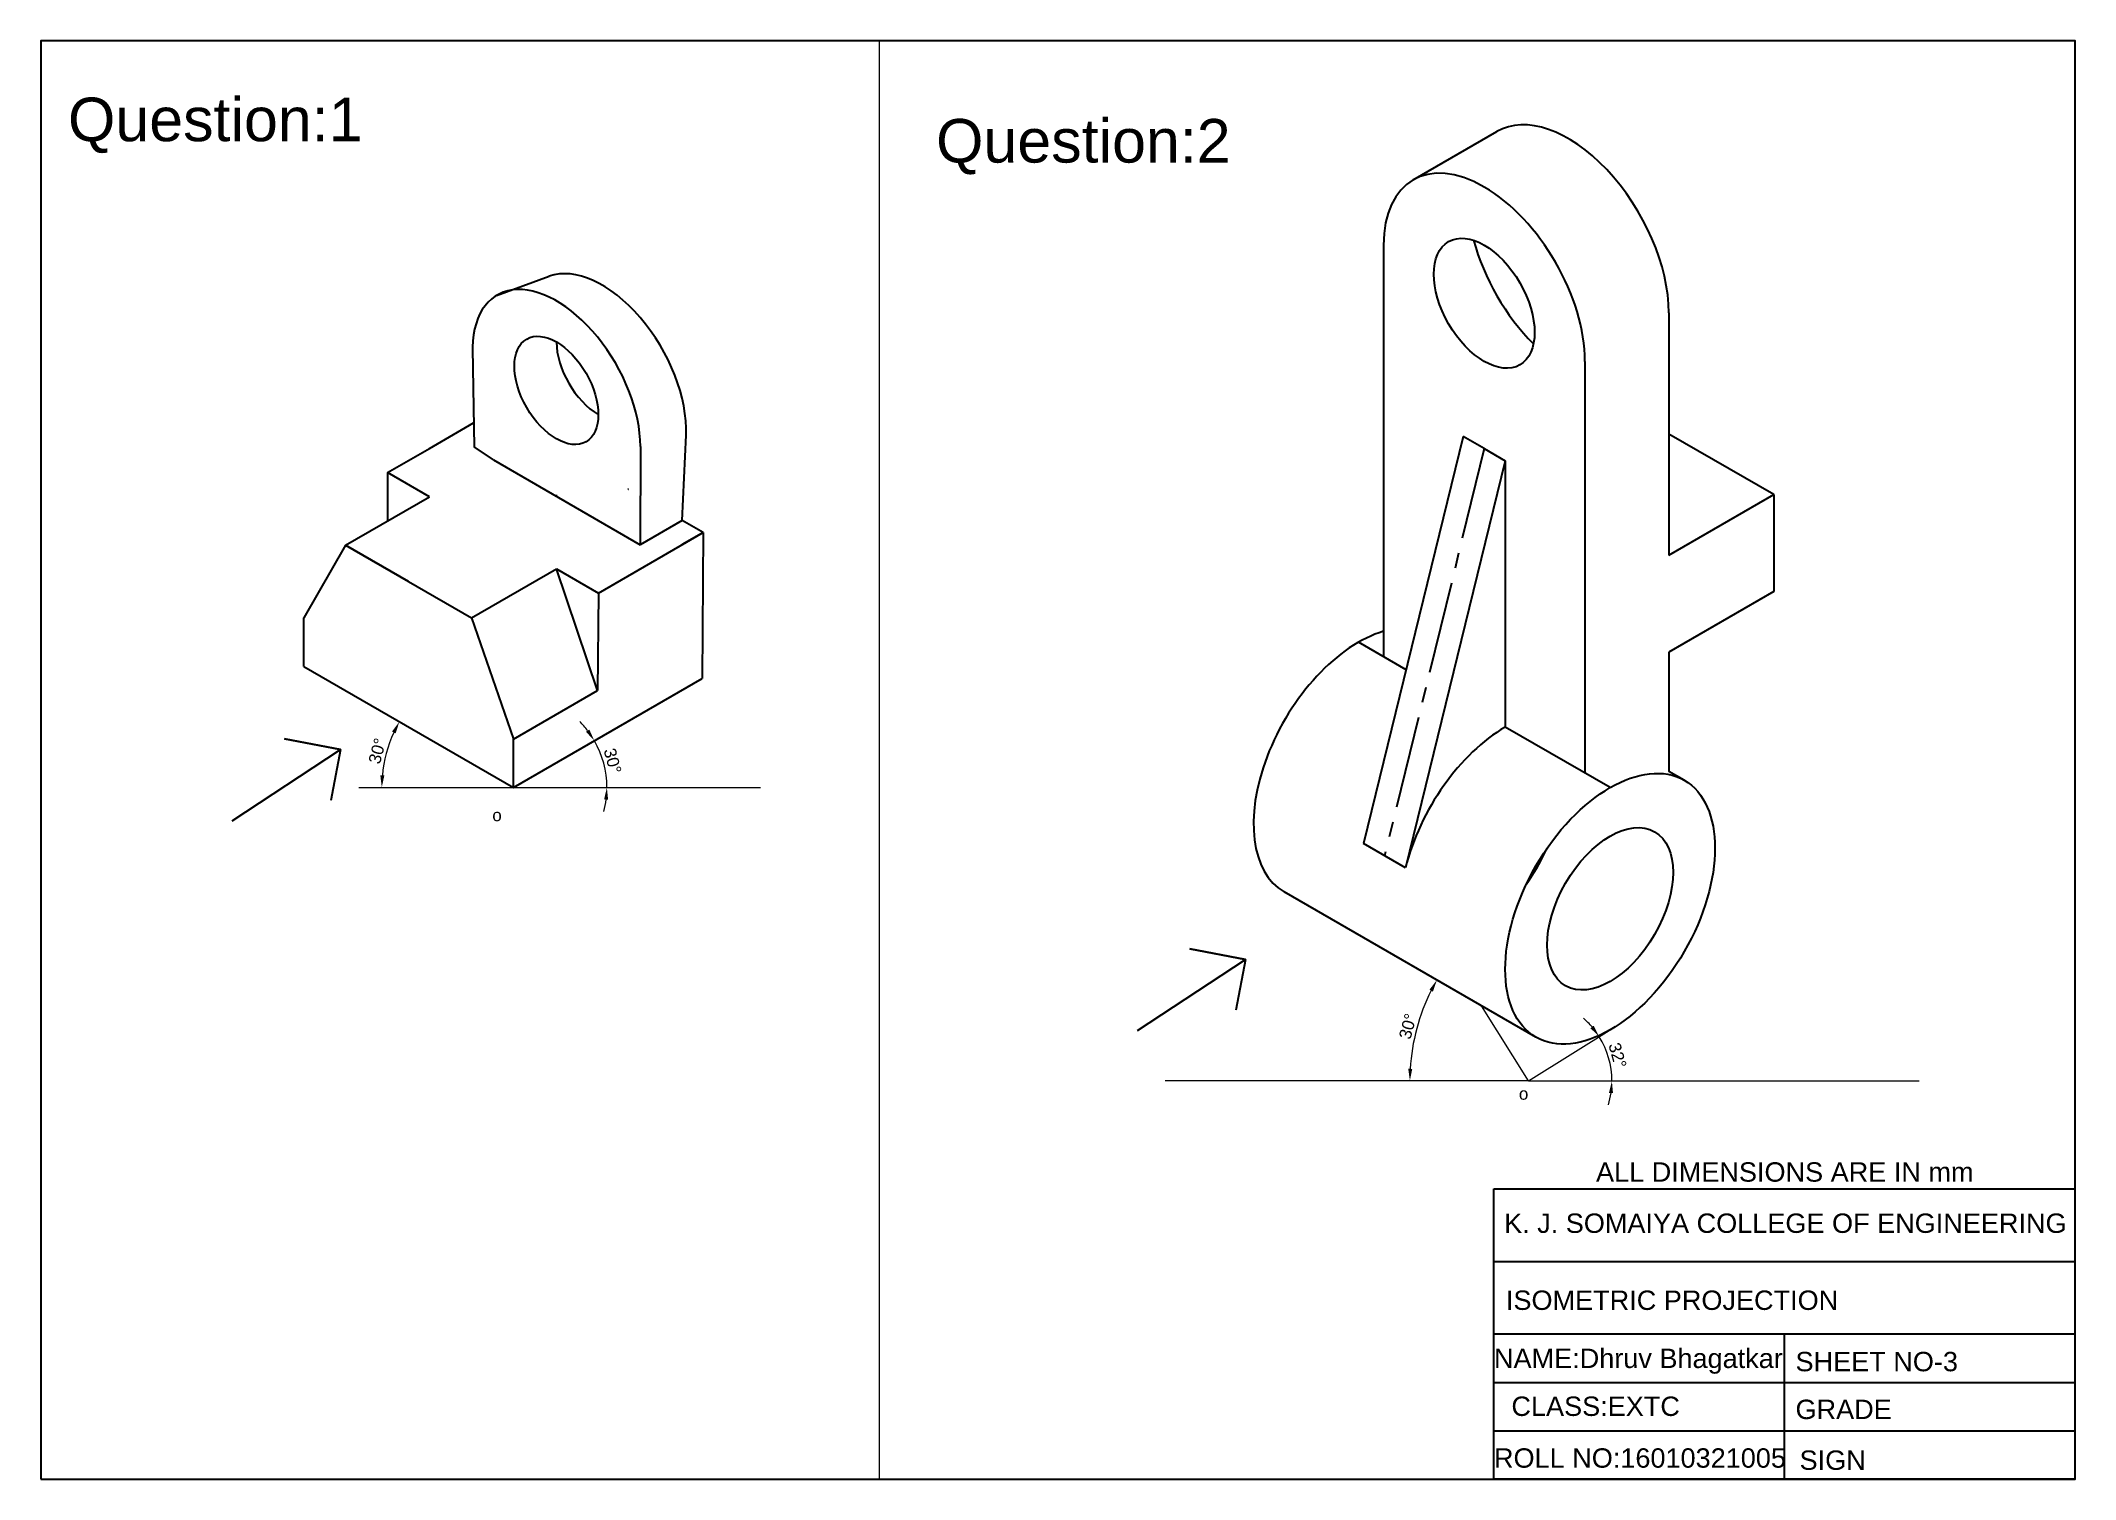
# Model space of a CAD drawing. Header units: millimetres. Extents: x 530 to 950, y 0 to 297.
import ezdxf

# ---------------------------------------------------------------- set-up
doc = ezdxf.new("R2010")
doc.units = ezdxf.units.MM
doc.linetypes.add('CENTER2', pattern=[28.575, 19.05, -3.175, 3.175, -3.175])
doc.styles.get("Standard").update_dxf_attribs({"font": 'arial.ttf'})
doc.dimstyles.new('ISO-25', dxfattribs={"dimtxt": 2.5, "dimasz": 2.5, "dimexe": 1.25, "dimexo": 0.625, "dimtad": 1, "dimdsep": 46, "dimtxsty": 'Standard', "dimcen": 2.5, "dimclrd": 256, "dimclre": 256, "dimclrt": 256, "dimadec": 0, "dimazin": 0, "dimtfac": 1, "dimtmove": 0, "dimatfit": 3, "dimfxl": 1, "dimlwd": 9, "dimlwe": 9, "dimarcsym": 0})

# ---------------------------------------------------------------- blocks, each defined once
blk = doc.blocks.new('*D24')
at = {"lineweight": 9, "transparency": 16777216}
for start, end in [(37.4312, 44.8624), (0, 30), (345.1376, 352.5688)]:
    blk.add_arc((627.6, 142.83), 19.29, start, end, dxfattribs=at)
for points in [[(643.26, 154.79), (642.57, 154.33), (644.3, 152.48)], [(646.31, 140.36), (647.14, 140.31), (646.89, 142.83)]]:
    blk.add_solid(points, dxfattribs=at)
at = {"layer": 'Defpoints', "color": 0, "lineweight": 9, "transparency": 16777216}
for p in [(666.57, 165.33), (595.66, 142.83), (627.6, 142.83), (646.59, 146.18), (678.57, 142.83)]:
    blk.add_point(p, dxfattribs=at)
at = {"lineweight": 9, "transparency": 16777216, "insert": (648.07, 148.32), "char_height": 2.5, "attachment_point": 5, "rotation": 285}
blk.add_mtext('30°', dxfattribs=at)
blk = doc.blocks.new('*D25')
at = {"lineweight": 9, "transparency": 16777216}
blk.add_arc((627.6, 142.83), 27.18, 155.2723, 174.7277, dxfattribs=at)
for points in [[(602.54, 154.39), (603.28, 154.01), (604.06, 156.42)], [(600.95, 145.31), (600.12, 145.35), (600.42, 142.83)]]:
    blk.add_solid(points, dxfattribs=at)
at = {"layer": 'Defpoints', "color": 0, "lineweight": 9, "transparency": 16777216}
for p in [(584.3, 167.83), (602.06, 152.13), (595.66, 142.83), (627.6, 142.83), (678.57, 142.83)]:
    blk.add_point(p, dxfattribs=at)
at = {"lineweight": 9, "transparency": 16777216, "insert": (599.51, 150.36), "char_height": 2.5, "attachment_point": 5, "rotation": 75}
blk.add_mtext('30°', dxfattribs=at)
blk = doc.blocks.new('*D27')
at = {"lineweight": 9, "transparency": 16777216}
for start, end in [(40.3547, 48.6899), (0, 32.0194), (343.3294, 351.6647)]:
    blk.add_arc((837.15, 82.25), 17.2, start, end, dxfattribs=at)
for points in [[(850.59, 93.63), (849.92, 93.14), (851.73, 91.37)], [(853.75, 79.78), (854.58, 79.72), (854.35, 82.25)]]:
    blk.add_solid(points, dxfattribs=at)
at = {"layer": 'Defpoints', "color": 0, "lineweight": 9, "transparency": 16777216}
for p in [(854.88, 93.33), (854.05, 85.43), (837.15, 82.25), (837.15, 82.25), (917.75, 82.25)]:
    blk.add_point(p, dxfattribs=at)
at = {"lineweight": 9, "transparency": 16777216, "insert": (855.51, 87.51), "char_height": 2.5, "attachment_point": 5, "rotation": 286.0097}
blk.add_mtext('32°', dxfattribs=at)
blk = doc.blocks.new('*D28')
at = {"lineweight": 9, "transparency": 16777216}
blk.add_arc((854.31, 82.25), 41.67, 153.4384, 176.5616, dxfattribs=at)
for points in [[(816.68, 101.07), (817.41, 100.68), (818.23, 103.08)], [(813.14, 84.73), (812.31, 84.76), (812.65, 82.25)]]:
    blk.add_solid(points, dxfattribs=at)
at = {"layer": 'Defpoints', "color": 0, "lineweight": 9, "transparency": 16777216}
for p in [(786.71, 121.28), (815.16, 96.5), (838.67, 91.28), (762.12, 82.25), (837.15, 82.25)]:
    blk.add_point(p, dxfattribs=at)
at = {"lineweight": 9, "transparency": 16777216, "insert": (812.23, 93.52), "char_height": 2.5, "attachment_point": 5, "rotation": 75}
blk.add_mtext('30°', dxfattribs=at)

msp = doc.modelspace()

# ---------------------------------------------------------------- linework, layer by layer
at = {"lineweight": 9}
for p, q in [((703.119, 297), (703.119, 0)), ((595.656, 142.833), (678.569, 142.833)), ((837.147, 82.246), (827.446, 97.758)), ((837.147, 82.246), (854.879, 93.334)), ((837.147, 82.246), (762.118, 82.246)), ((837.147, 82.246), (917.752, 82.246))]:
    msp.add_line(p, q, dxfattribs=at)
for p, q in [((813.302, 268.25), (830.623, 278.25)), ((807.215, 254.794), (807.215, 169.794)), ((624.075, 244.399), (634.997, 248.359)), ((866.104, 240.794), (866.104, 190.794)), ((619.157, 233.467), (619.46, 213.133)), ((848.784, 230.794), (848.784, 145.794)), ((610.278, 212.833), (619.386, 218.091)), ((662.457, 197.958), (663.23, 215.559)), ((823.669, 215.294), (803.103, 131.232)), ((827.999, 212.794), (823.669, 215.294)), ((887.755, 203.294), (866.104, 215.794)), ((601.618, 207.833), (610.278, 212.833)), ((623.486, 210.458), (619.46, 213.133)), ((623.486, 210.458), (653.78, 192.948)), ((653.797, 213.218), (653.78, 192.948)), ((832.329, 210.294), (811.763, 126.232)), ((827.999, 212.794), (832.329, 210.294)), ((832.329, 210.294), (832.329, 155.294)), ((610.278, 202.833), (601.618, 207.833)), ((601.618, 207.833), (601.618, 197.833)), ((592.958, 192.833), (610.278, 202.833)), ((636.477, 202.958), (636.477, 203.277)), ((651.314, 204.392), (651.246, 204.431)), ((866.104, 190.794), (887.755, 203.294)), ((887.755, 203.294), (887.755, 183.294)), ((662.457, 197.958), (653.78, 192.948)), ((666.787, 195.458), (662.457, 197.958)), ((666.787, 195.458), (662.457, 197.958)), ((645.137, 182.958), (666.787, 195.458)), ((666.787, 195.458), (662.457, 192.958)), ((666.787, 195.458), (666.57, 165.333)), ((592.958, 192.833), (584.298, 177.833)), ((605.948, 185.333), (592.958, 192.833)), ((592.958, 192.833), (605.948, 185.333)), ((605.948, 185.333), (618.939, 177.833)), ((618.939, 177.833), (636.477, 187.958)), ((636.477, 187.958), (645.137, 182.958)), ((644.919, 162.833), (636.477, 187.958)), ((645.137, 182.958), (644.919, 162.833)), ((887.755, 183.294), (866.104, 170.794)), ((584.298, 167.833), (584.298, 177.833)), ((618.939, 177.833), (627.599, 152.833)), ((811.878, 167.101), (802.019, 172.794)), ((866.104, 170.794), (866.104, 146.149)), ((584.298, 167.833), (627.599, 142.833)), ((627.599, 142.833), (666.57, 165.333)), ((627.599, 152.833), (644.919, 162.833)), ((591.883, 150.663), (580.351, 152.869)), ((580.351, 152.869), (591.883, 150.663)), ((627.599, 142.833), (627.599, 152.833)), ((853.98, 142.794), (832.329, 155.294)), ((569.554, 135.954), (591.883, 150.663)), ((591.883, 150.663), (589.875, 140.167)), ((869.289, 144.31), (866.104, 146.149)), ((811.763, 126.232), (803.103, 131.232)), ((838.671, 91.277), (786.709, 121.277)), ((778.728, 107.34), (767.196, 109.546)), ((767.196, 109.546), (778.728, 107.34)), ((756.4, 92.631), (778.728, 107.34)), ((778.728, 107.34), (776.72, 96.844)), ((830.011, 0), (830.011, 60)), ((830.011, 60), (950.011, 60)), ((830.011, 45), (950.011, 45)), ((830.011, 30), (950.011, 30)), ((890.011, 0), (890.011, 30)), ((830.011, 20), (950.011, 20)), ((830.011, 10), (950.011, 10)), ((950.011, 0), (830.011, 0))]:
    msp.add_line(p, q)
at = {"linetype": 'CENTER2'}
msp.add_line((827.999, 212.794), (807.433, 128.732), dxfattribs=at)
msp.add_lwpolyline([(530.011, 0), (950.011, 0), (950.011, 297), (530.011, 297)], close=True)
for centre, major_axis, start_param, end_param in [((845.32, 252.794), (14.697, -25.456), 7.0685835, 9.424778), ((827.999, 242.794), (14.697, -25.456), 7.0685835, 10.2101761), ((845.32, 252.794), (14.697, -25.456), 4.2787761, 5.1460019), ((645.931, 226.535), (12.247, -21.213), 7.019168, 9.322603), ((636.477, 223.277), (12.247, -21.213), 7.0656435, 10.2544082), ((645.137, 229.811), (6.124, -10.607), 3.9289361, 5.4958419), ((636.477, 223.277), (12.247, -21.213), 6.526489, 6.5283455), ((802.019, 147.794), (-15.309, -26.517), 3.684625, 6.2831853), ((832.329, 130.294), (-15.309, -26.517), 10.2101761, 11.4631487), ((823.669, 135.294), (-15.309, -26.517), 1.4288993, 1.7126934)]:
    msp.add_ellipse(centre, major_axis=major_axis, ratio=0.5773503, start_param=start_param, end_param=end_param)
for centre, major_axis in [((827.999, 242.794), (7.348, -12.728)), ((636.46, 224.801), (6.124, -10.607)), ((853.98, 117.794), (-15.309, -26.517)), ((853.98, 117.794), (-9.186, -15.91))]:
    msp.add_ellipse(centre, major_axis=major_axis, ratio=0.5773503)

# ---------------------------------------------------------------- texts
for s, p in [('ALL DIMENSIONS ARE IN mm', (851.074, 61.445)), ('K. J. SOMAIYA COLLEGE OF ENGINEERING', (832.098, 50.872)), ('ISOMETRIC PROJECTION', (832.471, 34.972)), ('NAME:Dhruv Bhagatkar', (830.011, 22.977)), ('SHEET NO-3', (892.256, 22.308)), ('CLASS:EXTC', (833.611, 13.084)), ('GRADE', (892.256, 12.44)), ('ROLL NO:16010321005', (830.011, 2.399)), ('SIGN', (893.092, 1.955))]:
    msp.add_text(s, height=4).set_placement(p)
at = {"lineweight": 9, "char_height": 9, "attachment_point": 1}
for s, width, insert in [('Question:1', 90.0883, (535.647, 285.249)), ('Question:2', 92.90313, (714.843, 280.836))]:
    msp.add_mtext_dynamic_manual_height_columns(s, width=width, gutter_width=12.5, heights=[0], dxfattribs=dict(at, insert=insert))
at = {"char_height": 2.5, "attachment_point": 1}
for insert in [(623.24, 138.37), (835.149, 80.87)]:
    msp.add_mtext_dynamic_manual_height_columns('o', width=14.54637, gutter_width=12.5, heights=[0], dxfattribs=dict(at, insert=insert))

# ---------------------------------------------------------------- dimensions: what is measured, and where the dimension line sits
at = {"lineweight": 9}
for base, line1, line2, picture, middle in [((602.06, 152.128), ((595.656, 142.833), (678.569, 142.833)), ((584.298, 167.833), (627.599, 142.833)), '*D25', (599.51, 150.359)), ((646.595, 146.182), ((627.599, 142.833), (666.57, 165.333)), ((595.656, 142.833), (678.569, 142.833)), '*D24', (648.068, 148.317)), ((815.162, 96.496), ((837.147, 82.246), (762.118, 82.246)), ((838.671, 91.277), (786.709, 121.277)), '*D28', (812.231, 93.522)), ((854.049, 85.431), ((837.147, 82.246), (917.752, 82.246)), ((837.147, 82.246), (854.879, 93.334)), '*D27', (855.508, 87.514))]:
    dim = msp.add_angular_dim_2l(base=base, line1=line1, line2=line2, dimstyle='ISO-25', dxfattribs=at)
    dim.commit()
    dim.dimension.update_dxf_attribs({"geometry": picture, "text_midpoint": middle})

doc.saveas('drawing.dxf')
